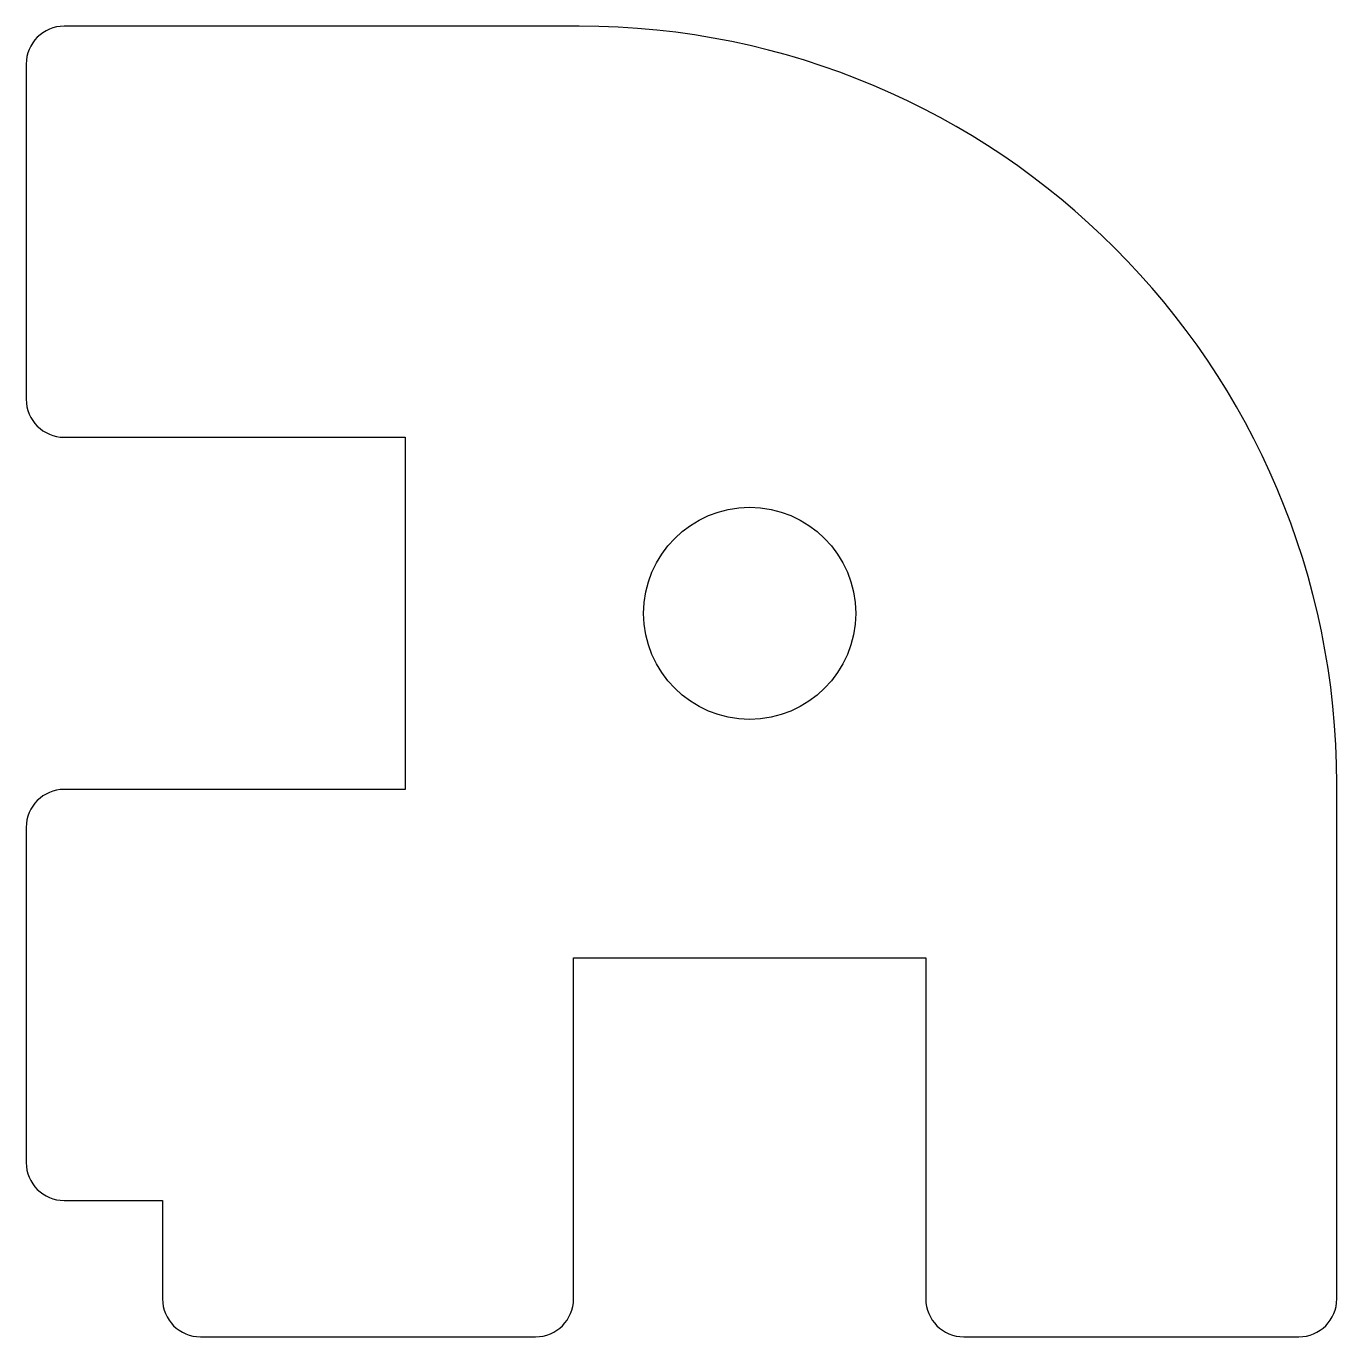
# Model space of a CAD drawing. Header units: millimetres. Extents: x -19.1 to 15.5, y -19.1 to 15.5.
import ezdxf

# ---------------------------------------------------------------- set-up
doc = ezdxf.new("R2010")
doc.units = ezdxf.units.MM

msp = doc.modelspace()

# ---------------------------------------------------------------- linework, layer by layer
at = {"color": 7, "linetype": 'Continuous', "lineweight": 25}
for p, q in [((-4.5, 15.5), (-18.099, 15.5)), ((-19.099, 14.5), (-19.099, 5.65)), ((-18.099, 4.65), (-9.099, 4.65)), ((-9.099, 4.65), (-9.099, -4.65)), ((-9.099, -4.65), (-18.099, -4.65)), ((15.5, -18.099), (15.5, -4.5)), ((-19.099, -5.65), (-19.099, -14.5)), ((-4.65, -9.099), (4.65, -9.099)), ((-4.65, -18.099), (-4.65, -9.099)), ((4.65, -9.099), (4.65, -18.099)), ((-18.099, -15.5), (-15.5, -15.5)), ((-15.5, -15.5), (-15.5, -18.099)), ((-14.5, -19.099), (-5.65, -19.099)), ((5.65, -19.099), (14.5, -19.099))]:
    msp.add_line(p, q, dxfattribs=at)
msp.add_circle((0, 0), 2.8, dxfattribs=at)
for centre, radius, start, end in [((-18.099, 14.5), 1, 90, 180), ((-4.5, -4.5), 20, 0, 90), ((-18.099, 5.65), 1, 180, 270), ((-18.099, -5.65), 1, 90, 180), ((-18.099, -14.5), 1, 180, 270), ((-14.5, -18.099), 1, 180, 270), ((-5.65, -18.099), 1, 270, 0), ((5.65, -18.099), 1, 180, 270), ((14.5, -18.099), 1, 270, 0)]:
    msp.add_arc(centre, radius, start, end, dxfattribs=at)

doc.saveas('drawing.dxf')
